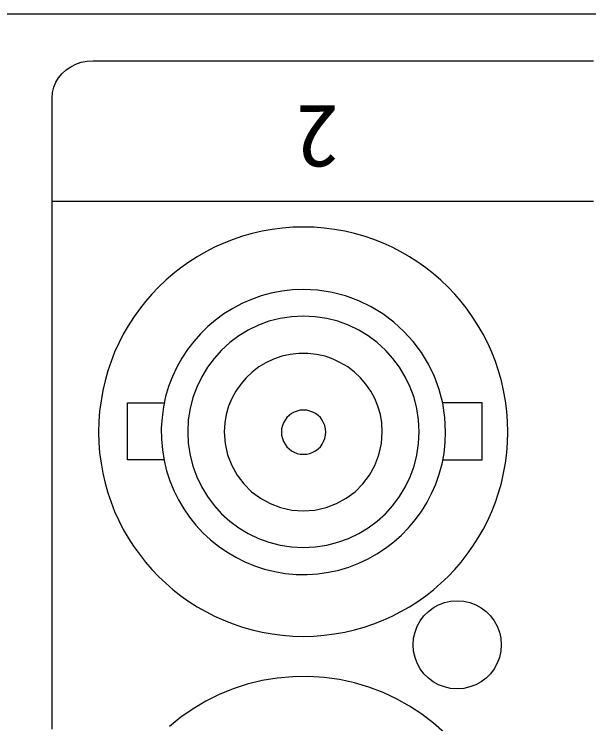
# Model space of a CAD drawing. Units: millimetres on the paper. Extents: x -139 to 141, y -98 to 91.
# Drawn here: x -2.56 to 2.03, y 54.63 to 60.29 of the extents above; entities that cross this region are included whole.
import ezdxf
from ezdxf.enums import TextEntityAlignment as Align

# ---------------------------------------------------------------- set-up
doc = ezdxf.new("R2010")
doc.units = ezdxf.units.MM
doc.layers.add('0-1_外形線', color=4, linetype='Continuous')
doc.styles.add('ＭＳ ゴシック', font='')
doc.styles.get('ＭＳ ゴシック').set_extended_font_data('MS Gothic')

msp = doc.modelspace()

# ---------------------------------------------------------------- linework, layer by layer
at = {"layer": '0-1_外形線'}
for p, q in [((30.556, 60.29), (-42.913, 60.29)), ((-1.651, 57.189), (-1.363, 57.189)), ((-1.651, 56.734), (-1.651, 57.189)), ((1.18, 57.189), (0.865, 57.189)), ((1.18, 56.734), (1.18, 57.189)), ((-1.363, 56.734), (-1.651, 56.734)), ((0.865, 56.734), (1.18, 56.734))]:
    msp.add_line(p, q, dxfattribs=at)
for points in [[(-2.254, 59.622), (-2.251, 59.666), (-2.24, 59.707), (-2.224, 59.747), (-2.201, 59.783), (-2.174, 59.816), (-2.141, 59.846), (-2.105, 59.871), (-2.064, 59.891), (-2.021, 59.906), (-1.974, 59.915), (-1.926, 59.919)], [(-1.926, 59.919), (-1.926, 59.919), (-1.925, 59.919), (-1.923, 59.919), (-1.92, 59.919), (-1.917, 59.919), (-1.913, 59.919), (-1.909, 59.919), (-1.903, 59.919), (-1.897, 59.919), (-1.891, 59.919), (-1.883, 59.919), (-1.875, 59.919), (-1.866, 59.919), (-1.857, 59.919), (-1.847, 59.919), (-1.836, 59.919), (-1.825, 59.919), (-1.813, 59.919), (-1.801, 59.919), (-1.787, 59.919), (-1.774, 59.919), (-1.759, 59.919), (-1.744, 59.919), (-1.729, 59.919), (-1.712, 59.919), (-1.696, 59.919), (-1.678, 59.919), (-1.66, 59.919), (-1.642, 59.919), (-1.623, 59.919), (-1.603, 59.919), (-1.583, 59.919), (-1.562, 59.919), (-1.541, 59.919), (-1.519, 59.919), (-1.496, 59.919), (-1.474, 59.919), (-1.45, 59.919), (-1.426, 59.919)], [(-1.426, 59.919), (-1.402, 59.919), (-1.377, 59.919), (-1.351, 59.919), (-1.326, 59.919), (-1.299, 59.919), (-1.272, 59.919), (-1.245, 59.919), (-1.217, 59.919), (-1.189, 59.919), (-1.16, 59.919), (-1.131, 59.919), (-1.101, 59.919), (-1.071, 59.919), (-1.04, 59.919), (-1.009, 59.919), (-0.978, 59.919), (-0.946, 59.919), (-0.914, 59.919), (-0.881, 59.919), (-0.848, 59.919), (-0.815, 59.919), (-0.781, 59.919), (-0.747, 59.919), (-0.712, 59.919), (-0.678, 59.919), (-0.642, 59.919), (-0.607, 59.919), (-0.571, 59.919), (-0.534, 59.919), (-0.46, 59.919), (-0.385, 59.919), (-0.309, 59.919), (-0.231, 59.919), (-0.153, 59.919), (-0.073, 59.919), (0.008, 59.919), (0.09, 59.919), (0.173, 59.919), (0.257, 59.919)], [(0.257, 59.919), (0.342, 59.919), (0.428, 59.919), (0.515, 59.919), (0.602, 59.919), (0.69, 59.919), (0.779, 59.919), (0.869, 59.919), (0.959, 59.919), (1.049, 59.919), (1.141, 59.919), (1.232, 59.919), (1.324, 59.919), (1.509, 59.919), (1.695, 59.919), (1.882, 59.919), (2.069, 59.919)], [(-2.254, 58.796), (-2.254, 58.799), (-2.254, 58.806), (-2.254, 58.817), (-2.254, 58.832), (-2.254, 58.873), (-2.254, 58.925), (-2.254, 58.988), (-2.254, 59.058), (-2.254, 59.209), (-2.254, 59.361), (-2.254, 59.43), (-2.254, 59.493), (-2.254, 59.546), (-2.254, 59.586), (-2.254, 59.601), (-2.254, 59.613), (-2.254, 59.62), (-2.254, 59.622)], [(-2.254, 59.512), (-2.254, 59.517), (-2.254, 59.521), (-2.254, 59.525), (-2.254, 59.528), (-2.254, 59.53), (-2.254, 59.531), (-2.254, 59.532)], [(-2.254, 58.761), (-2.254, 58.792), (-2.254, 58.822), (-2.254, 58.852), (-2.254, 58.881), (-2.254, 58.91), (-2.254, 58.938), (-2.254, 58.966), (-2.254, 58.993), (-2.254, 59.02), (-2.254, 59.045), (-2.254, 59.071), (-2.254, 59.095), (-2.254, 59.12), (-2.254, 59.143), (-2.254, 59.166), (-2.254, 59.188), (-2.254, 59.21), (-2.254, 59.231), (-2.254, 59.251), (-2.254, 59.271), (-2.254, 59.29), (-2.254, 59.308), (-2.254, 59.326), (-2.254, 59.343), (-2.254, 59.359), (-2.254, 59.375), (-2.254, 59.39), (-2.254, 59.404), (-2.254, 59.417), (-2.254, 59.43), (-2.254, 59.442), (-2.254, 59.453), (-2.254, 59.464), (-2.254, 59.474), (-2.254, 59.483), (-2.254, 59.491), (-2.254, 59.499), (-2.254, 59.506), (-2.254, 59.512)], [(-2.251, 58.796), (-2.253, 58.796), (-2.254, 58.796), (-2.254, 58.796)], [(-2.254, 56.965), (-2.254, 57.061), (-2.254, 57.156), (-2.254, 57.25), (-2.254, 57.343), (-2.254, 57.434), (-2.254, 57.48), (-2.254, 57.525), (-2.254, 57.57), (-2.254, 57.614), (-2.254, 57.658), (-2.254, 57.702), (-2.254, 57.745), (-2.254, 57.788), (-2.254, 57.831), (-2.254, 57.873), (-2.254, 57.915), (-2.254, 57.957), (-2.254, 57.998), (-2.254, 58.038), (-2.254, 58.079), (-2.254, 58.119), (-2.254, 58.158), (-2.254, 58.197), (-2.254, 58.236), (-2.254, 58.274), (-2.254, 58.312), (-2.254, 58.349), (-2.254, 58.386), (-2.254, 58.423), (-2.254, 58.459), (-2.254, 58.494), (-2.254, 58.529), (-2.254, 58.564), (-2.254, 58.598), (-2.254, 58.632), (-2.254, 58.665), (-2.254, 58.697), (-2.254, 58.729), (-2.254, 58.761)], [(-1.632, 58.796), (-1.66, 58.796), (-1.687, 58.796), (-1.713, 58.796), (-1.739, 58.796), (-1.765, 58.796), (-1.789, 58.796), (-1.814, 58.796), (-1.837, 58.796), (-1.86, 58.796), (-1.883, 58.796), (-1.905, 58.796), (-1.926, 58.796), (-1.947, 58.796), (-1.967, 58.796), (-1.986, 58.796), (-2.005, 58.796), (-2.023, 58.796), (-2.041, 58.796), (-2.057, 58.796), (-2.074, 58.796), (-2.089, 58.796), (-2.104, 58.796), (-2.118, 58.796), (-2.132, 58.796), (-2.145, 58.796), (-2.157, 58.796), (-2.169, 58.796), (-2.18, 58.796), (-2.19, 58.796), (-2.199, 58.796), (-2.208, 58.796), (-2.216, 58.796), (-2.223, 58.796), (-2.229, 58.796), (-2.235, 58.796), (-2.24, 58.796), (-2.245, 58.796), (-2.248, 58.796), (-2.251, 58.796)], [(0.018, 58.796), (-0.072, 58.796), (-0.161, 58.796), (-0.249, 58.796), (-0.335, 58.796), (-0.42, 58.796), (-0.463, 58.796), (-0.504, 58.796), (-0.546, 58.796), (-0.587, 58.796), (-0.628, 58.796), (-0.668, 58.796), (-0.708, 58.796), (-0.748, 58.796), (-0.787, 58.796), (-0.826, 58.796), (-0.865, 58.796), (-0.903, 58.796), (-0.941, 58.796), (-0.978, 58.796), (-1.015, 58.796), (-1.052, 58.796), (-1.088, 58.796), (-1.124, 58.796), (-1.159, 58.796), (-1.194, 58.796), (-1.228, 58.796), (-1.262, 58.796), (-1.296, 58.796), (-1.329, 58.796), (-1.361, 58.796), (-1.394, 58.796), (-1.425, 58.796), (-1.456, 58.796), (-1.487, 58.796), (-1.517, 58.796), (-1.547, 58.796), (-1.576, 58.796), (-1.604, 58.796), (-1.632, 58.796)], [(2.069, 58.796), (1.867, 58.796), (1.664, 58.796), (1.463, 58.796), (1.363, 58.796), (1.263, 58.796), (1.163, 58.796), (1.064, 58.796), (0.966, 58.796), (0.867, 58.796), (0.77, 58.796), (0.673, 58.796), (0.577, 58.796), (0.482, 58.796), (0.387, 58.796), (0.293, 58.796), (0.2, 58.796), (0.109, 58.796), (0.018, 58.796)], [(1.385, 56.957), (1.382, 57.041), (1.376, 57.124), (1.366, 57.206), (1.351, 57.287), (1.333, 57.366), (1.311, 57.444), (1.286, 57.519), (1.256, 57.594), (1.224, 57.666), (1.188, 57.737), (1.148, 57.805), (1.106, 57.871), (1.061, 57.936), (1.012, 57.997), (0.961, 58.057), (0.907, 58.113), (0.85, 58.167), (0.791, 58.219), (0.729, 58.267), (0.665, 58.313), (0.599, 58.355), (0.531, 58.395), (0.46, 58.431), (0.388, 58.464), (0.314, 58.493), (0.238, 58.519), (0.161, 58.541), (0.082, 58.559), (0.001, 58.573), (-0.081, 58.584), (-0.164, 58.59), (-0.248, 58.592), (-0.332, 58.59), (-0.415, 58.584), (-0.496, 58.573), (-0.577, 58.559), (-0.656, 58.541), (-0.733, 58.519), (-0.809, 58.493)], [(-0.809, 58.493), (-0.883, 58.464), (-0.956, 58.431), (-1.026, 58.395), (-1.095, 58.355), (-1.161, 58.313), (-1.225, 58.267), (-1.287, 58.219), (-1.346, 58.167), (-1.403, 58.113), (-1.457, 58.057), (-1.509, 57.997), (-1.557, 57.936), (-1.603, 57.871), (-1.645, 57.805), (-1.685, 57.737), (-1.721, 57.666), (-1.754, 57.594), (-1.783, 57.519), (-1.809, 57.444), (-1.831, 57.366), (-1.849, 57.287), (-1.863, 57.206), (-1.874, 57.124), (-1.88, 57.041), (-1.882, 56.957)], [(-0.248, 58.094), (-0.335, 58.091), (-0.42, 58.081), (-0.504, 58.065), (-0.585, 58.043), (-0.663, 58.015), (-0.739, 57.981), (-0.812, 57.943), (-0.882, 57.899), (-0.948, 57.85), (-1.01, 57.798), (-1.069, 57.74), (-1.123, 57.679), (-1.173, 57.614), (-1.218, 57.545), (-1.258, 57.474), (-1.293, 57.399), (-1.323, 57.321), (-1.347, 57.241), (-1.365, 57.159), (-1.376, 57.074), (-1.382, 56.988), (-1.381, 56.901), (-1.373, 56.814), (-1.359, 56.73), (-1.339, 56.648), (-1.313, 56.568), (-1.282, 56.491), (-1.245, 56.416), (-1.203, 56.345), (-1.157, 56.278), (-1.105, 56.214), (-1.05, 56.154), (-0.99, 56.098), (-0.926, 56.046), (-0.859, 56), (-0.788, 55.958), (-0.714, 55.921), (-0.638, 55.889), (-0.558, 55.863)], [(-0.019, 58.071), (-0.132, 58.088), (-0.248, 58.094)], [(-0.558, 55.863), (-0.476, 55.843), (-0.392, 55.829), (-0.306, 55.821), (-0.218, 55.82), (-0.132, 55.826), (-0.047, 55.838), (0.036, 55.856), (0.116, 55.88), (0.194, 55.91), (0.269, 55.945), (0.34, 55.985), (0.409, 56.03), (0.474, 56.08), (0.535, 56.135), (0.592, 56.193), (0.645, 56.256), (0.694, 56.322), (0.737, 56.392), (0.776, 56.466), (0.809, 56.542), (0.837, 56.621), (0.859, 56.702), (0.875, 56.786), (0.885, 56.872), (0.888, 56.959), (0.882, 57.074), (0.865, 57.187), (0.837, 57.295), (0.798, 57.399), (0.751, 57.498), (0.694, 57.592), (0.628, 57.679), (0.555, 57.76), (0.474, 57.833), (0.386, 57.899), (0.293, 57.956), (0.194, 58.004), (0.089, 58.043), (-0.019, 58.071)], [(0.466, 57.544), (0.407, 57.61), (0.341, 57.67), (0.27, 57.723), (0.194, 57.77), (0.113, 57.809), (0.028, 57.84), (-0.061, 57.863), (-0.153, 57.877), (-0.248, 57.882), (-0.342, 57.877), (-0.434, 57.863), (-0.523, 57.84), (-0.607, 57.809), (-0.688, 57.77), (-0.764, 57.723), (-0.835, 57.67), (-0.901, 57.61), (-0.96, 57.544), (-1.013, 57.473), (-1.059, 57.397), (-1.098, 57.316), (-1.129, 57.232), (-1.152, 57.144), (-1.166, 57.053), (-1.17, 56.959)], [(0.382, 56.959), (0.378, 57.029), (0.367, 57.097), (0.348, 57.163), (0.322, 57.225), (0.29, 57.284), (0.252, 57.339), (0.209, 57.389), (0.161, 57.435), (0.108, 57.476), (0.05, 57.51), (-0.011, 57.539), (-0.075, 57.561), (-0.142, 57.576), (-0.212, 57.584), (-0.283, 57.584), (-0.353, 57.576), (-0.42, 57.561), (-0.485, 57.539), (-0.546, 57.51), (-0.603, 57.476), (-0.656, 57.435), (-0.705, 57.389), (-0.748, 57.339), (-0.786, 57.284), (-0.819, 57.225), (-0.844, 57.163), (-0.863, 57.097), (-0.875, 57.029), (-0.879, 56.959)], [(-1.17, 56.959), (-1.166, 56.864), (-1.152, 56.773), (-1.129, 56.684), (-1.098, 56.599), (-1.059, 56.518), (-1.013, 56.442), (-0.96, 56.371), (-0.901, 56.305), (-0.835, 56.246), (-0.764, 56.193), (-0.688, 56.147), (-0.607, 56.108), (-0.523, 56.077), (-0.434, 56.054), (-0.342, 56.04), (-0.248, 56.036), (-0.153, 56.04), (-0.061, 56.054), (0.028, 56.077), (0.113, 56.108), (0.194, 56.147), (0.27, 56.193), (0.341, 56.246), (0.407, 56.305), (0.466, 56.371), (0.52, 56.442), (0.566, 56.518), (0.605, 56.599), (0.636, 56.684), (0.658, 56.773), (0.672, 56.864), (0.677, 56.959), (0.672, 57.053), (0.658, 57.144), (0.636, 57.232), (0.605, 57.316), (0.566, 57.397), (0.52, 57.473), (0.466, 57.544)], [(-0.246, 57.132), (-0.272, 57.13), (-0.297, 57.124), (-0.32, 57.115), (-0.342, 57.104), (-0.362, 57.089), (-0.379, 57.072), (-0.394, 57.052), (-0.406, 57.031), (-0.415, 57.008), (-0.421, 56.983), (-0.423, 56.957)], [(-0.069, 56.957), (-0.071, 56.983), (-0.077, 57.008), (-0.086, 57.031), (-0.098, 57.052), (-0.112, 57.072), (-0.13, 57.089), (-0.15, 57.104), (-0.171, 57.115), (-0.195, 57.124), (-0.22, 57.13), (-0.246, 57.132), (-0.272, 57.13), (-0.297, 57.124), (-0.32, 57.115), (-0.342, 57.104), (-0.362, 57.089), (-0.379, 57.072), (-0.394, 57.052), (-0.406, 57.031), (-0.415, 57.008), (-0.421, 56.983), (-0.423, 56.957)], [(-0.069, 56.957), (-0.071, 56.983), (-0.077, 57.008), (-0.086, 57.031), (-0.098, 57.052), (-0.112, 57.072), (-0.13, 57.089), (-0.15, 57.104), (-0.171, 57.115), (-0.195, 57.124), (-0.22, 57.13), (-0.246, 57.132)], [(-2.254, 54.587), (-2.254, 54.799), (-2.254, 55.01), (-2.254, 55.222), (-2.254, 55.434), (-2.254, 55.644), (-2.254, 55.749), (-2.254, 55.854), (-2.254, 55.958), (-2.254, 56.061), (-2.254, 56.165), (-2.254, 56.267), (-2.254, 56.369), (-2.254, 56.47), (-2.254, 56.571), (-2.254, 56.671), (-2.254, 56.769), (-2.254, 56.868), (-2.254, 56.965)], [(-1.882, 56.957), (-1.88, 56.873), (-1.874, 56.79), (-1.863, 56.709), (-1.849, 56.628), (-1.831, 56.55), (-1.809, 56.472), (-1.783, 56.396), (-1.754, 56.322), (-1.721, 56.25), (-1.685, 56.18), (-1.645, 56.112), (-1.603, 56.046), (-1.557, 55.982), (-1.509, 55.92), (-1.457, 55.861), (-1.403, 55.804), (-1.346, 55.75), (-1.287, 55.699), (-1.225, 55.651), (-1.161, 55.605), (-1.095, 55.563), (-1.026, 55.524), (-0.956, 55.488), (-0.883, 55.455), (-0.809, 55.426), (-0.733, 55.4), (-0.656, 55.379), (-0.577, 55.36), (-0.496, 55.346), (-0.415, 55.336), (-0.332, 55.329), (-0.248, 55.327), (-0.164, 55.329), (-0.081, 55.336), (0.001, 55.346), (0.082, 55.36), (0.161, 55.379), (0.238, 55.4), (0.314, 55.426)], [(-0.879, 56.959), (-0.872, 56.865), (-0.852, 56.776), (-0.82, 56.691), (-0.777, 56.614), (-0.723, 56.543), (-0.661, 56.481), (-0.59, 56.428), (-0.513, 56.386), (-0.429, 56.354), (-0.34, 56.334), (-0.248, 56.327)], [(-0.423, 56.957), (-0.421, 56.931), (-0.415, 56.905), (-0.406, 56.882), (-0.394, 56.86), (-0.379, 56.84), (-0.362, 56.822), (-0.342, 56.807), (-0.32, 56.795), (-0.297, 56.786), (-0.272, 56.781), (-0.246, 56.779), (-0.22, 56.781), (-0.195, 56.786), (-0.171, 56.795), (-0.15, 56.807), (-0.13, 56.822), (-0.112, 56.84), (-0.098, 56.86), (-0.086, 56.882), (-0.077, 56.905), (-0.071, 56.931), (-0.069, 56.957)], [(-0.423, 56.957), (-0.421, 56.931), (-0.415, 56.905), (-0.406, 56.882), (-0.394, 56.86), (-0.379, 56.84), (-0.362, 56.822), (-0.342, 56.807), (-0.32, 56.795), (-0.297, 56.786), (-0.272, 56.781), (-0.246, 56.779)], [(-0.248, 56.327), (-0.155, 56.334), (-0.066, 56.354), (0.018, 56.386), (0.095, 56.428), (0.165, 56.481), (0.227, 56.543), (0.281, 56.614), (0.323, 56.691), (0.355, 56.776), (0.375, 56.865), (0.382, 56.959)], [(-0.246, 56.779), (-0.22, 56.781), (-0.195, 56.786), (-0.171, 56.795), (-0.15, 56.807), (-0.13, 56.822), (-0.112, 56.84), (-0.098, 56.86), (-0.086, 56.882), (-0.077, 56.905), (-0.071, 56.931), (-0.069, 56.957)], [(0.314, 55.426), (0.388, 55.455), (0.46, 55.488), (0.531, 55.524), (0.599, 55.563), (0.665, 55.605), (0.729, 55.651), (0.791, 55.699), (0.85, 55.75), (0.907, 55.804), (0.961, 55.861), (1.012, 55.92), (1.061, 55.982), (1.106, 56.046), (1.148, 56.112), (1.188, 56.18), (1.224, 56.25), (1.256, 56.322), (1.286, 56.396), (1.311, 56.472), (1.333, 56.55), (1.351, 56.628), (1.366, 56.709), (1.376, 56.79), (1.382, 56.873), (1.385, 56.957)], [(0.629, 55.26), (0.632, 55.312), (0.644, 55.361), (0.661, 55.408), (0.685, 55.451), (0.715, 55.49), (0.75, 55.525), (0.789, 55.554), (0.832, 55.578), (0.879, 55.596), (0.928, 55.607), (0.98, 55.611)], [(0.98, 55.611), (1.032, 55.607), (1.082, 55.596), (1.128, 55.578), (1.172, 55.554), (1.211, 55.525), (1.245, 55.49), (1.275, 55.451), (1.299, 55.408), (1.317, 55.361), (1.328, 55.312), (1.332, 55.26)], [(0.98, 54.908), (0.928, 54.912), (0.879, 54.923), (0.832, 54.941), (0.789, 54.965), (0.75, 54.994), (0.715, 55.029), (0.685, 55.068), (0.661, 55.112), (0.644, 55.158), (0.632, 55.208), (0.629, 55.26)], [(1.332, 55.26), (1.328, 55.208), (1.317, 55.158), (1.299, 55.112), (1.275, 55.068), (1.245, 55.029), (1.211, 54.994), (1.172, 54.965), (1.128, 54.941), (1.082, 54.923), (1.032, 54.912), (0.98, 54.908)], [(0.879, 54.556), (0.791, 54.635), (0.698, 54.706), (0.599, 54.771), (0.496, 54.829), (0.388, 54.879), (0.276, 54.922), (0.161, 54.956), (0.042, 54.982), (-0.081, 54.999), (-0.205, 55.007), (-0.332, 55.005), (-0.456, 54.994), (-0.577, 54.974), (-0.695, 54.946), (-0.809, 54.908), (-0.92, 54.863), (-1.026, 54.81), (-1.128, 54.75), (-1.225, 54.683), (-1.317, 54.609)]]:
    msp.add_lwpolyline(points, dxfattribs=at)

# ---------------------------------------------------------------- texts
at = {"layer": '0-1_外形線', "style": 'ＭＳ ゴシック'}
msp.add_text('2', height=0.4997, rotation=180, dxfattribs=at).set_placement((0.035, 59.712), align=Align.BOTTOM_LEFT)

doc.saveas('drawing.dxf')
